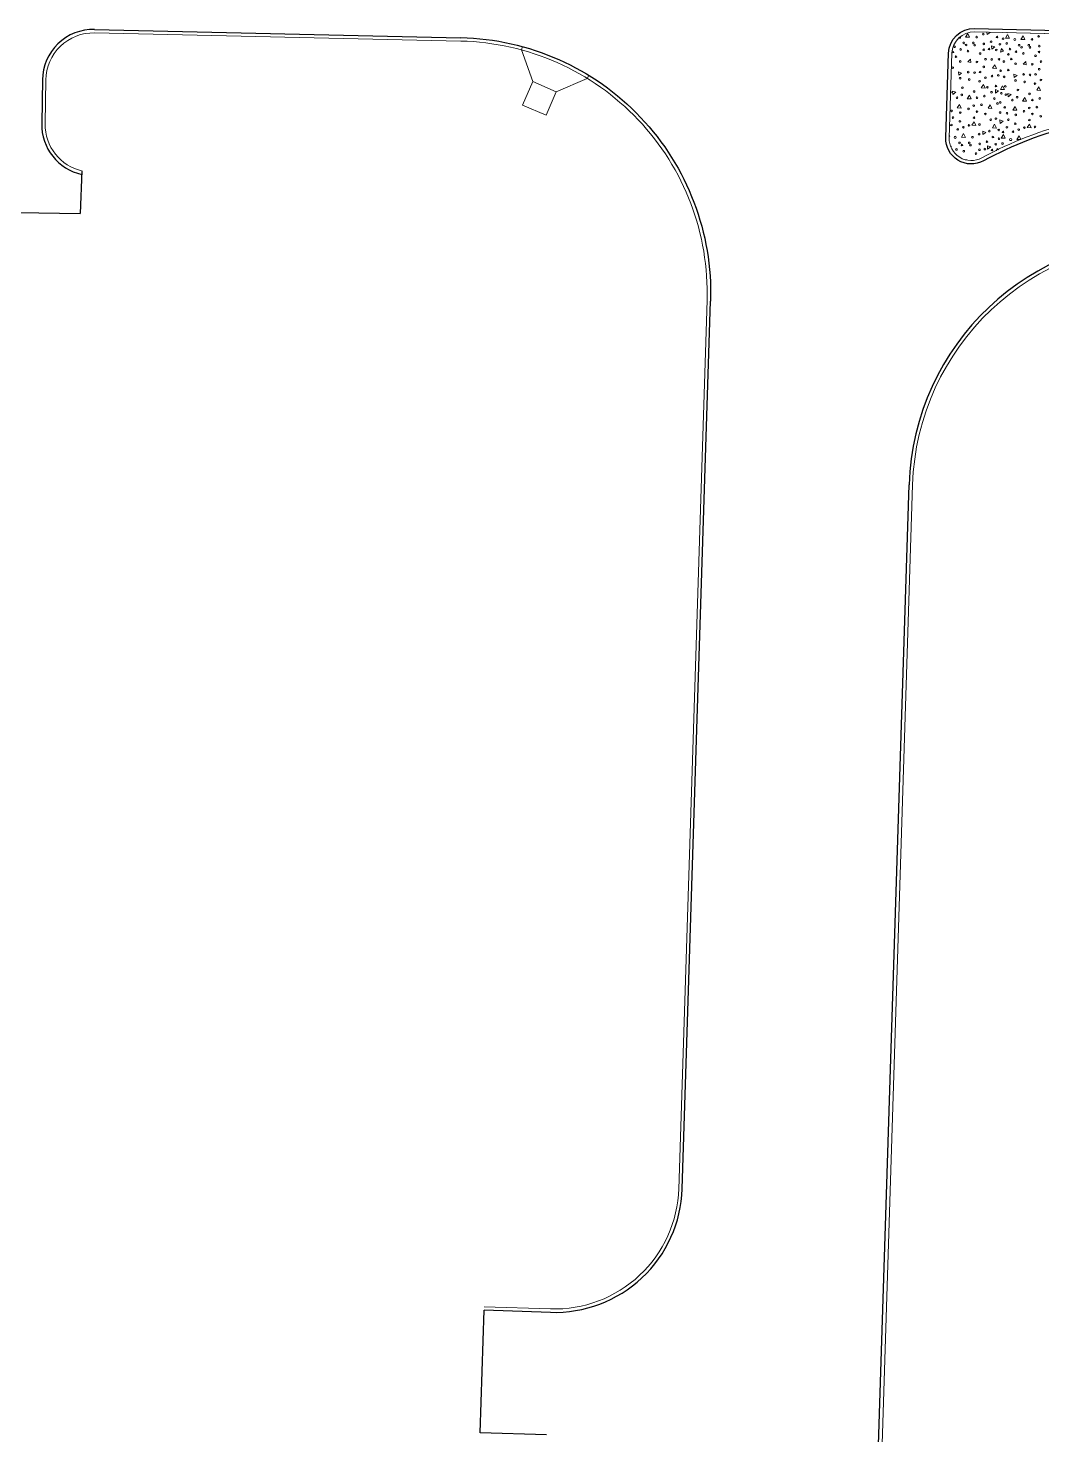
# Model space of a CAD drawing. Extents: x 2536801 to 2538856, y 7112140 to 7131569.
# Drawn here: x 2537813.7 to 2538012.1, y 7124739.6 to 7125015 of the extents above; entities that cross this region are included whole.
import ezdxf

# ---------------------------------------------------------------- set-up
doc = ezdxf.new("R2010")
doc.units = 0
doc.header["$LTSCALE"] = 100
doc.header["$MEASUREMENT"] = 0
for name, color, linetype, lineweight in [('D_BOC_FR', 3, 'Continuous', 13), ('D_BOC_MISC', 6, 'Continuous', 13), ('D_BOC_XST', 4, 'Continuous', 13), ('D_DRVWY_1', 6, 'Continuous', 30), ('D_FOC_FR', 3, 'Continuous', 30), ('D_FOC_XST', 4, 'Continuous', 30), ('D_RIPRAP_1', 7, 'Continuous', 0)]:
    doc.layers.add(name, color=color, linetype=linetype, lineweight=lineweight)

msp = doc.modelspace()

# ---------------------------------------------------------------- linework, layer by layer
at = {"layer": 'D_BOC_FR', "lineweight": 0}
for p, q in [((2537941.04, 7124787.71), (2537946.59, 7124961.78)), ((2537979.52, 7124697.31), (2537986.79, 7124925.62))]:
    msp.add_line(p, q, dxfattribs=at)
at = {"layer": 'D_BOC_MISC'}
for p, q in [((2537910.26, 7125010.75), (2537910.44, 7125011.39)), ((2537912.47, 7125004.53), (2537910.26, 7125010.75)), ((2537910.48, 7124999.94), (2537912.47, 7125004.53)), ((2537917.06, 7125002.54), (2537912.47, 7125004.53)), ((2537917.06, 7125002.54), (2537923.11, 7125005.18)), ((2537923.11, 7125005.18), (2537923.46, 7125005.75)), ((2537915.07, 7124997.95), (2537917.06, 7125002.54)), ((2537915.07, 7124997.95), (2537910.48, 7124999.94))]:
    msp.add_line(p, q, dxfattribs=at)
at = {"layer": 'D_BOC_XST', "lineweight": 0}
for p, q in [((2537826.68, 7125014.08), (2537898.38, 7125012.48)), ((2537998.92, 7125014.27), (2538039.94, 7125013.31)), ((2537993.96, 7124993.55), (2537994.49, 7125010.08))]:
    msp.add_line(p, q, dxfattribs=at)
at = {"layer": 'D_BOC_XST', "linetype": 'Continuous', "lineweight": 0, "flags": 128}
msp.add_lwpolyline([(2538263.81, 7125008.04), (2538233.9, 7125008.74), (2538039.94, 7125013.31), (2537998.92, 7125014.27)], dxfattribs=at)
at = {"layer": 'D_BOC_XST', "lineweight": 0, "extrusion": (0, 0, -1)}
for centre, radius, start, end in [((-2537897.27, 7124963.16), 49.33, 91.2799, 181.825), ((-2537998.82, 7125009.94), 4.33, 1.8255, 91.3481), ((-2537998.29, 7124993.41), 4.33, 241.4055, 1.8251)]:
    msp.add_arc(centre, radius, start, end, dxfattribs=at)
at = {"layer": 'D_BOC_XST', "lineweight": 0}
for radius, start, end in [(74.67, 88.7205, 118.5945), (49.33, 88.7201, 178.1748)]:
    msp.add_arc((2538036.1, 7124924.05), radius, start, end, dxfattribs=at)
at = {"layer": 'D_DRVWY_1'}
for p, q in [((2537816.48, 7125004.99), (2537816.35, 7124996.29)), ((2537824.23, 7124987.05), (2537823.91, 7124978.75)), ((2537824.12, 7124984.55), (2537824.08, 7124984.55)), ((2537782.98, 7124979.31), (2537823.91, 7124978.75)), ((2537902.17, 7124740.06), (2537902.94, 7124764.05)), ((2537915.93, 7124763.63), (2537902.94, 7124764.05)), ((2537915.17, 7124739.65), (2537902.17, 7124740.06))]:
    msp.add_line(p, q, dxfattribs=at)
at = {"layer": 'D_DRVWY_1', "lineweight": 0}
for p, q in [((2537817.15, 7125004.98), (2537817.02, 7124996.28)), ((2537915.95, 7124764.3), (2537902.96, 7124764.72))]:
    msp.add_line(p, q, dxfattribs=at)
at = {"layer": 'D_DRVWY_1'}
for centre, radius, start, end in [((2537826.48, 7125004.75), 10, 88.7193, 179.1131), ((2537826.35, 7124996.14), 10, 179.1131, 257.6172), ((2537916.73, 7124788.62), 25, 268.1749, 358.175)]:
    msp.add_arc(centre, radius, start, end, dxfattribs=at)
at = {"layer": 'D_DRVWY_1', "lineweight": 0}
for centre, radius, start, end in [((2537826.48, 7125004.75), 9.33, 88.7193, 179.1131), ((2537826.35, 7124996.14), 9.33, 179.1131, 257.6172), ((2537916.73, 7124788.62), 24.33, 268.1749, 358.175)]:
    msp.add_arc(centre, radius, start, end, dxfattribs=at)
at = {"layer": 'D_FOC_FR'}
for p, q in [((2537941.71, 7124787.83), (2537947.25, 7124961.57)), ((2537978.85, 7124697.33), (2537986.13, 7124925.64))]:
    msp.add_line(p, q, dxfattribs=at)
at = {"layer": 'D_FOC_XST'}
for p, q in [((2537826.71, 7125014.75), (2537898.39, 7125013.14)), ((2537998.93, 7125014.94), (2538039.97, 7125013.97)), ((2537993.29, 7124993.57), (2537993.82, 7125010.1))]:
    msp.add_line(p, q, dxfattribs=at)
at = {"layer": 'D_FOC_XST', "extrusion": (0, 0, -1)}
for centre, radius, start, end in [((-2537897.27, 7124963.16), 50, 91.2799, 181.825), ((-2537998.82, 7125009.94), 5, 1.8251, 91.3493), ((-2537998.29, 7124993.41), 5, 241.4055, 1.8251)]:
    msp.add_arc(centre, radius, start, end, dxfattribs=at)
at = {"layer": 'D_FOC_XST'}
for radius, start, end in [(74, 88.7197, 118.5945), (50, 88.7198, 178.1749)]:
    msp.add_arc((2538036.1, 7124924.05), radius, start, end, dxfattribs=at)
at = {"layer": 'D_RIPRAP_1', "color": 7, "linetype": 'Continuous', "lineweight": 0}
for p, q in [((2537997.59, 7125008.41), (2537998.11, 7125008.91)), ((2537998.17, 7125008.28), (2537997.59, 7125008.41)), ((2537998.11, 7125008.91), (2537998.17, 7125008.28)), ((2538008.44, 7125007.96), (2538008.96, 7125008.46)), ((2538009.02, 7125007.83), (2538008.44, 7125007.96)), ((2538008.96, 7125008.46), (2538009.02, 7125007.83)), ((2537997.23, 7124989.26), (2537997.3, 7124989.32)), ((2537997.3, 7124989.32), (2537997.3, 7124989.25))]:
    msp.add_line(p, q, dxfattribs=at)
at = {"layer": 'D_RIPRAP_1', "color": 7, "linetype": 'Continuous', "lineweight": 0, "flags": 128}
for points in [[(2537997.94, 7125013.22), (2537997.17, 7125013.25), (2537997.61, 7125013.94)], [(2538005.74, 7125013.03), (2538004.97, 7125013.06), (2538005.4, 7125013.75)], [(2538008.79, 7125012.77), (2538008.01, 7125012.8), (2538008.45, 7125013.49)], [(2538002.31, 7125010.9), (2538002.27, 7125011.57), (2538002.89, 7125011.33)], [(2538004.61, 7125010.49), (2538003.98, 7125010.28), (2538004.18, 7125011.03)], [(2538003.22, 7125007.12), (2538002.44, 7125007.15), (2538002.88, 7125007.84)], [(2537995.82, 7125005.78), (2537995.78, 7125006.45), (2537996.4, 7125006.21)], [(2538006.67, 7125005.33), (2538006.63, 7125006), (2538007.25, 7125005.76)], [(2537994.65, 7125002.01), (2537994.61, 7125002.68), (2537995.23, 7125002.44)], [(2537998.26, 7125001.14), (2537997.49, 7125001.18), (2537997.93, 7125001.87)], [(2538001.02, 7125003.26), (2538000.24, 7125003.29), (2538000.68, 7125003.99)], [(2538003.04, 7125002.3), (2538003, 7125002.97), (2538003.62, 7125002.73)], [(2538004.76, 7125002.98), (2538003.98, 7125003.01), (2538004.42, 7125003.71)], [(2538005.5, 7125001.56), (2538005.46, 7125002.23), (2538006.08, 7125001.99)], [(2538009.11, 7125000.69), (2538008.33, 7125000.73), (2538008.77, 7125001.42)], [(2538011.86, 7125002.81), (2538011.09, 7125002.84), (2538011.52, 7125003.54)], [(2537996.33, 7124999.37), (2537995.55, 7124999.4), (2537995.99, 7125000.09)], [(2538002.33, 7124999.29), (2538001.56, 7124999.32), (2538002, 7125000.02)], [(2538007.18, 7124998.92), (2538006.4, 7124998.95), (2538006.84, 7124999.64)], [(2537999.18, 7124995.96), (2537998.41, 7124995.99), (2537998.85, 7124996.68)], [(2538003.2, 7124995.45), (2538002.42, 7124995.48), (2538002.86, 7124996.18)], [(2538003.94, 7124996.37), (2538003.9, 7124997.04), (2538004.52, 7124996.8)], [(2538010.03, 7124995.51), (2538009.25, 7124995.54), (2538009.69, 7124996.23)], [(2537997.13, 7124993.63), (2537996.35, 7124993.66), (2537996.79, 7124994.36)], [(2538000.56, 7124994.16), (2538000.53, 7124994.83), (2538001.14, 7124994.59)], [(2538004.93, 7124993.44), (2538004.15, 7124993.48), (2538004.59, 7124994.17)], [(2538001.49, 7124991.32), (2538001.46, 7124991.99), (2538002.08, 7124991.75)]]:
    msp.add_lwpolyline(points, close=True, dxfattribs=at)
for points in [[(2538001.88, 7125014.2), (2538001.96, 7125014.17), (2538001.38, 7125013.75), (2538001.35, 7125014.22)], [(2537993.98, 7124994.12), (2537994.08, 7124993.89), (2537993.97, 7124993.9)], [(2538007.98, 7124993.18), (2538007.2, 7124993.21), (2538007.64, 7124993.91), (2538007.98, 7124993.18)], [(2538003.24, 7124990.99), (2538003.37, 7124991.45), (2538003.6, 7124991.16)]]:
    msp.add_lwpolyline(points, dxfattribs=at)
at = {"layer": 'D_RIPRAP_1', "color": 7, "lineweight": 0, "flags": 128}
msp.add_lwpolyline([(2537994.49, 7125010.08), (2537993.96, 7124993.55)], dxfattribs=at)
at = {"layer": 'D_RIPRAP_1', "color": 7, "linetype": 'Continuous', "lineweight": 0}
for centre, radius in [((2537999.33, 7125013.25), 0.163), ((2538000.63, 7125013.84), 0.163), ((2538002.16, 7125012.35), 0.163), ((2538003.33, 7125013.27), 0.163), ((2538004.51, 7125012.93), 0.163), ((2538006.8, 7125012.76), 0.199), ((2538010.18, 7125012.8), 0.163), ((2538011.47, 7125013.39), 0.163), ((2537994.69, 7125010.32), 0.163), ((2537995.02, 7125011.35), 0.163), ((2537996.2, 7125010.84), 0.163), ((2537996.8, 7125012.12), 0.163), ((2537997.28, 7125011.71), 0.163), ((2537997.64, 7125010.5), 0.163), ((2537998.68, 7125012.12), 0.163), ((2537998.94, 7125011.68), 0.163), ((2538000.02, 7125010.04), 0.163), ((2538000.71, 7125010.79), 0.163), ((2538000.74, 7125011.93), 0.163), ((2538001.76, 7125010.92), 0.163), ((2538003.16, 7125010.73), 0.163), ((2538003.88, 7125011.85), 0.163), ((2538005.22, 7125012.01), 0.163), ((2538005.54, 7125009.87), 0.163), ((2538005.86, 7125010.9), 0.163), ((2538007.05, 7125010.39), 0.163), ((2538007.64, 7125011.67), 0.163), ((2538008.12, 7125011.26), 0.163), ((2538008.48, 7125010.05), 0.163), ((2538009.53, 7125011.67), 0.163), ((2538009.79, 7125011.23), 0.163), ((2538010.86, 7125009.59), 0.163), ((2538011.55, 7125010.34), 0.163), ((2538011.59, 7125011.48), 0.163), ((2537994.67, 7125007.26), 0.163), ((2537995.28, 7125009.41), 0.163), ((2537996.11, 7125008.49), 0.163), ((2537999.38, 7125008.38), 0.163), ((2538000.73, 7125007.42), 0.163), ((2538001.07, 7125008.92), 0.163), ((2538002.28, 7125008.88), 0.163), ((2538003.72, 7125008.9), 0.163), ((2538004.66, 7125008.46), 0.163), ((2538005.52, 7125006.81), 0.163), ((2538006.12, 7125008.96), 0.163), ((2538006.95, 7125008.04), 0.163), ((2538010.23, 7125007.93), 0.163), ((2538011.57, 7125006.96), 0.163), ((2538011.92, 7125008.47), 0.163), ((2537996.1, 7125005.21), 0.163), ((2537997.68, 7125006.4), 0.163), ((2537997.88, 7125004.94), 0.163), ((2537998.93, 7125006.3), 0.163), ((2537999.9, 7125004.6), 0.163), ((2538000.02, 7125006.41), 0.163), ((2538001.05, 7125005.31), 0.163), ((2538002.34, 7125005.62), 0.163), ((2538003.56, 7125005.76), 0.163), ((2538004.02, 7125006.67), 0.163), ((2538004.71, 7125005.46), 0.163), ((2538006.95, 7125004.76), 0.163), ((2538008.53, 7125005.95), 0.163), ((2538008.73, 7125004.49), 0.163), ((2538009.78, 7125005.85), 0.163), ((2538010.74, 7125004.15), 0.163), ((2538010.86, 7125005.96), 0.163), ((2538011.9, 7125004.86), 0.163), ((2537995.49, 7125001.37), 0.163), ((2537996.42, 7125001.94), 0.163), ((2537996.56, 7125003.35), 0.163), ((2537998.84, 7125002.59), 0.163), ((2537999.4, 7125001.38), 0.163), ((2538000.84, 7125001.69), 0.163), ((2538001.43, 7125003.43), 0.163), ((2538002.25, 7125002.47), 0.163), ((2538003.11, 7125003.67), 0.163), ((2538004.17, 7125002.26), 0.163), ((2538004.93, 7125003.61), 0.163), ((2538005.06, 7125001.99), 0.163), ((2538007.26, 7125001.48), 0.163), ((2538007.41, 7125002.9), 0.163), ((2538009.69, 7125002.14), 0.163), ((2538011.68, 7125001.24), 0.163), ((2537994.43, 7124998.81), 0.163), ((2537997.75, 7124999.2), 0.163), ((2537998.77, 7124999.83), 0.163), ((2537999.39, 7124998.66), 0.163), ((2538000.28, 7125000), 0.163), ((2538002.8, 7125001.22), 0.163), ((2538003.4, 7125000.26), 0.163), ((2538003.93, 7124998.49), 0.163), ((2538003.96, 7125000.45), 0.163), ((2538004.83, 7124999.49), 0.163), ((2538006.33, 7125000.92), 0.163), ((2538008.6, 7124998.75), 0.163), ((2538009.62, 7124999.38), 0.163), ((2538010.24, 7125000.93), 0.163), ((2538011.12, 7124999.55), 0.163), ((2537994.4, 7124996.04), 0.163), ((2537994.7, 7124997.51), 0.163), ((2537996.05, 7124996.75), 0.163), ((2537996.14, 7124998.47), 0.163), ((2537997.83, 7124995.98), 0.163), ((2537998.82, 7124997.47), 0.163), ((2537999.89, 7124996.13), 0.163), ((2538001.04, 7124998.2), 0.163), ((2538002.09, 7124997.06), 0.163), ((2538003.1, 7124997.3), 0.163), ((2538005.28, 7124998.36), 0.163), ((2538005.55, 7124997.06), 0.163), ((2538006.9, 7124996.3), 0.163), ((2538006.99, 7124998.02), 0.163), ((2538009.67, 7124997.02), 0.163), ((2538010.24, 7124998.21), 0.163), ((2538011.88, 7124997.75), 0.163), ((2537995.14, 7124993.63), 0.199), ((2537995.62, 7124995.19), 0.163), ((2537996.74, 7124995.59), 0.163), ((2537998.52, 7124993.66), 0.163), ((2537999.82, 7124994.26), 0.163), ((2538001.83, 7124994.84), 0.163), ((2538002.51, 7124993.69), 0.163), ((2538003.65, 7124995.07), 0.163), ((2538003.7, 7124993.34), 0.163), ((2538004.5, 7124994.67), 0.163), ((2538005.25, 7124995.59), 0.163), ((2538005.99, 7124993.18), 0.199), ((2538006.46, 7124994.74), 0.163), ((2538007.58, 7124995.14), 0.163), ((2538008.68, 7124995.53), 0.163), ((2538010.74, 7124995.68), 0.163), ((2537995.39, 7124991.26), 0.163), ((2537995.98, 7124992.54), 0.163), ((2537996.46, 7124992.13), 0.163), ((2537996.82, 7124990.92), 0.163), ((2537997.87, 7124992.54), 0.163), ((2537998.13, 7124992.1), 0.163), ((2537999.2, 7124990.45), 0.163), ((2537999.89, 7124991.2), 0.163), ((2537999.93, 7124992.35), 0.163), ((2538000.94, 7124991.33), 0.163), ((2538001.35, 7124992.77), 0.163), ((2538002.34, 7124991.14), 0.163), ((2538003.07, 7124992.27), 0.163), ((2538004.41, 7124992.42), 0.163)]:
    msp.add_circle(centre, radius, dxfattribs=at)
at = {"layer": 'D_RIPRAP_1', "color": 7, "lineweight": 0}
for centre, start, end in [((2537998.82, 7125009.94), 88.6519, 178.1745), ((2537998.29, 7124993.41), 178.1749, 298.5945)]:
    msp.add_arc(centre, 4.33, start, end, dxfattribs=at)
at = {"layer": 'D_RIPRAP_1', "color": 7, "linetype": 'Continuous', "lineweight": 0}
for centre, radius, start, end in [((2537995.96, 7125013.21), 0.199, 243.311, 7.9931), ((2538005.31, 7125014.25), 0.163, 229.7011, 307.6002), ((2537994.21, 7125002.44), 0.163, 278.2603, 78.0895), ((2537994.2, 7124991.76), 0.163, 326.2594, 68.4808)]:
    msp.add_arc(centre, radius, start, end, dxfattribs=at)
at = {"layer": 'D_RIPRAP_1', "color": 7, "lineweight": 0, "extrusion": (0, 0, -1)}
msp.add_arc((-2538036.1, 7124924.05), 74.67, 61.4055, 91.2795, dxfattribs=at)

doc.saveas('drawing.dxf')
